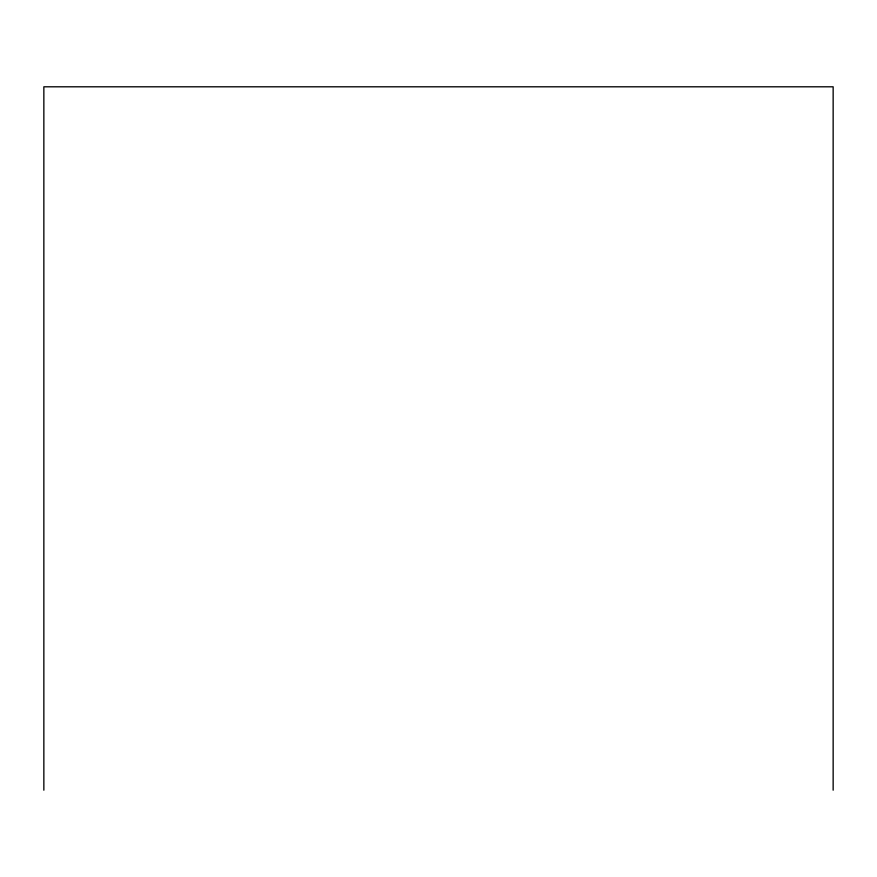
<?xml version="1.0" encoding="UTF-8"?>
<svg xmlns="http://www.w3.org/2000/svg" width="877" height="877" viewBox="0 0 877 877"><rect width="100%" height="100%" fill="white"/><g stroke="black" fill="none" stroke-linecap="round" stroke-linejoin="round"><path stroke-width="1.32" d="M833.15 790.199L833.15 86.801L43.85 86.801L43.85 790.199"/></g></svg>
